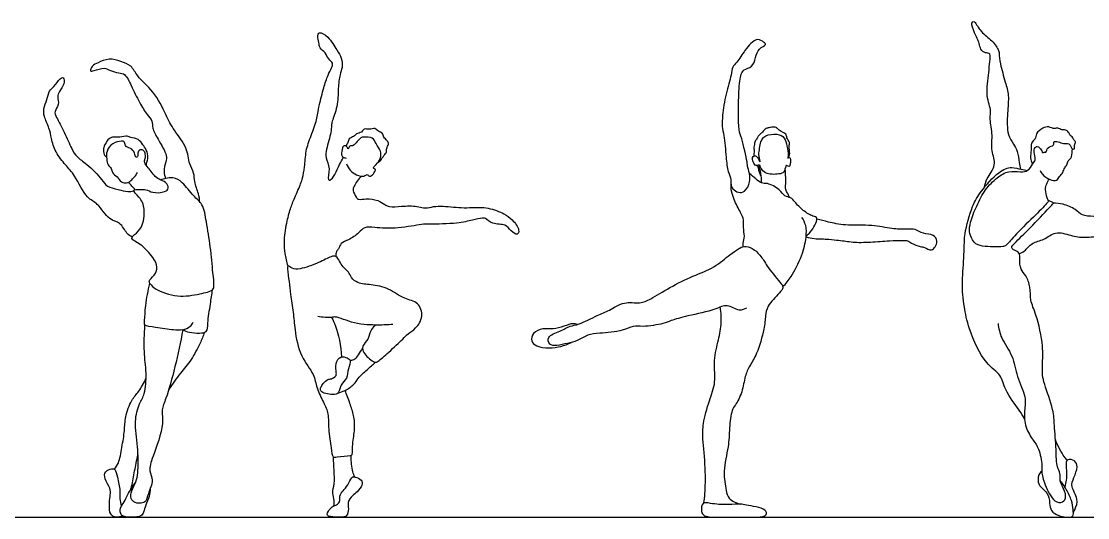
# Model space of a CAD drawing. Header units: millimetres. Extents: x 71.6 to 121.6, y 1.1 to 34.5.
# Drawn here: x 92.077 to 96.956, y 7.774 to 10.043 of the extents above; entities that cross this region are included whole.
import ezdxf

# ---------------------------------------------------------------- set-up
doc = ezdxf.new("R2010")
doc.units = ezdxf.units.MM

msp = doc.modelspace()

# ---------------------------------------------------------------- linework, layer by layer
msp.add_line((89.5772, 7.7764), (103.0033, 7.7764))
for points, knots in [([(96.4842, 9.284), (96.4877, 9.2977), (96.4924, 9.3256), (96.5435, 9.3853), (96.512, 9.4517), (96.5243, 9.529), (96.5056, 9.6013), (96.518, 9.6347), (96.4875, 9.704), (96.5061, 9.8073), (96.5064, 9.8545), (96.5151, 9.8985), (96.4866, 9.8967), (96.4647, 9.9146), (96.4612, 9.944), (96.4396, 9.9888), (96.4214, 10.0337), (96.4387, 10.0494), (96.4636, 9.9949), (96.5124, 9.9638), (96.5495, 9.9157), (96.5512, 9.895), (96.5562, 9.8458), (96.5792, 9.7645), (96.5977, 9.7044), (96.5884, 9.6239), (96.5861, 9.5256), (96.6172, 9.483), (96.6374, 9.4494), (96.6428, 9.3979), (96.647, 9.3778), (96.6488, 9.3675)], [0, 0, 0, 0, 0.375524, 0.857479, 1.326744, 1.842923, 2.330221, 2.657862, 3.145326, 3.736128, 4.151475, 4.488239, 4.75123, 5.044296, 5.35031, 5.770241, 6.161476, 6.348955, 6.751242, 7.218585, 7.651304, 7.905526, 8.303134, 8.839126, 9.295774, 9.81734, 10.386058, 10.792824, 11.152282, 11.561387, 11.884691, 11.884691, 11.884691, 11.884691]), ([(93.2978, 8.9242), (93.2923, 8.943), (93.2845, 8.9825), (93.2783, 9.0345), (93.2902, 9.1204), (93.3077, 9.1858), (93.3277, 9.2356), (93.356, 9.3009), (93.3646, 9.3268), (93.3758, 9.3792), (93.3773, 9.4513), (93.4024, 9.5189), (93.4302, 9.5911), (93.433, 9.6231), (93.4417, 9.6638), (93.4604, 9.739), (93.4786, 9.7951), (93.4971, 9.8286), (93.5062, 9.8535), (93.481, 9.8696), (93.4705, 9.9005), (93.4398, 9.9196), (93.4405, 9.9461), (93.4305, 9.974), (93.4406, 9.9988), (93.4865, 9.9709), (93.5195, 9.912), (93.5447, 9.8779), (93.5478, 9.8311), (93.5331, 9.7989), (93.5264, 9.7337), (93.5267, 9.6557), (93.499, 9.5885), (93.496, 9.566), (93.496, 9.5338), (93.4724, 9.4588), (93.4674, 9.4195), (93.493, 9.3722), (93.4769, 9.3191), (93.4928, 9.3144), (93.5148, 9.3446), (93.5321, 9.3882), (93.5451, 9.4104), (93.5514, 9.4214)], [0, 0, 0, 0, 0.430989, 0.841103, 1.363163, 1.826485, 2.246664, 2.712831, 3.009982, 3.411232, 3.890248, 4.378306, 4.867517, 5.180061, 5.536784, 6.036633, 6.47539, 6.822276, 7.083442, 7.366471, 7.688271, 8.009726, 8.288677, 8.596388, 8.829133, 9.19662, 9.670705, 10.038275, 10.405139, 10.737348, 11.185195, 11.697738, 12.167268, 12.425421, 12.739867, 13.238121, 13.592532, 14.001531, 14.393078, 14.550926, 14.877423, 15.273461, 15.621511, 15.621511, 15.621511, 15.621511]), ([(95.409, 9.3466), (95.4116, 9.3336), (95.4139, 9.3094), (95.3906, 9.2621), (95.3584, 9.2579), (95.3317, 9.2758), (95.3227, 9.2967), (95.3268, 9.321), (95.3086, 9.3578), (95.3012, 9.4217), (95.2945, 9.5201), (95.2819, 9.5621), (95.2858, 9.617), (95.2983, 9.7104), (95.3272, 9.7935), (95.3292, 9.8351), (95.3526, 9.8557), (95.3887, 9.9107), (95.4119, 9.9412), (95.4475, 9.9667), (95.4724, 9.949), (95.49, 9.9353), (95.4468, 9.9187), (95.4381, 9.8778), (95.4239, 9.8328), (95.3825, 9.8242), (95.3671, 9.7989), (95.3586, 9.7213), (95.3567, 9.5434), (95.374, 9.5134), (95.3994, 9.3998), (95.3991, 9.3838), (95.4063, 9.3593), (95.409, 9.3466)], [0, 0, 0, 0, 0.34754, 0.736771, 1.03539, 1.344455, 1.604472, 1.873867, 2.221736, 2.684315, 3.24463, 3.615279, 4.021311, 4.577988, 5.112294, 5.456345, 5.762014, 6.216049, 6.581255, 6.926084, 7.224981, 7.433189, 7.76283, 8.13176, 8.505892, 8.848715, 9.127109, 9.634225, 10.375444, 10.750716, 11.336185, 11.581965, 11.923683, 11.923683, 11.923683, 11.923683]), ([(92.8946, 9.2166), (92.893, 9.2294), (92.8902, 9.2548), (92.8666, 9.3096), (92.8703, 9.3506), (92.8428, 9.3922), (92.839, 9.4677), (92.7736, 9.5446), (92.7395, 9.6166), (92.6866, 9.724), (92.6068, 9.7873), (92.5836, 9.8421), (92.5325, 9.8602), (92.4794, 9.8768), (92.4291, 9.8538), (92.4016, 9.8419), (92.3881, 9.8131), (92.4135, 9.8171), (92.4586, 9.8348), (92.4839, 9.8164), (92.5231, 9.8066), (92.5555, 9.8036), (92.5812, 9.7456), (92.6166, 9.674), (92.6502, 9.6169), (92.6791, 9.5892), (92.6759, 9.5522), (92.7024, 9.5053), (92.7464, 9.431), (92.7392, 9.4018), (92.7263, 9.3555), (92.7337, 9.3347), (92.7378, 9.3248)], [0, 0, 0, 0, 0.351368, 0.781341, 1.137042, 1.519805, 2.003467, 2.560053, 3.071447, 3.686659, 4.254404, 4.671845, 5.073105, 5.491699, 5.901548, 6.219075, 6.47844, 6.709387, 7.100322, 7.40782, 7.762674, 8.066673, 8.495504, 9.015916, 9.476493, 9.817454, 10.137309, 10.560352, 11.075968, 11.381753, 11.76216, 12.082654, 12.082654, 12.082654, 12.082654]), ([(92.5846, 9.0564), (92.5762, 9.0619), (92.558, 9.0718), (92.5312, 9.1279), (92.4766, 9.1312), (92.4289, 9.215), (92.3736, 9.2314), (92.3242, 9.3396), (92.2802, 9.3845), (92.2328, 9.4435), (92.214, 9.507), (92.2072, 9.5542), (92.1803, 9.6077), (92.1777, 9.6433), (92.1962, 9.6845), (92.2025, 9.726), (92.2277, 9.7429), (92.2517, 9.7798), (92.2729, 9.7907), (92.276, 9.753), (92.2508, 9.7236), (92.2409, 9.6982), (92.2528, 9.6614), (92.2259, 9.6314), (92.2391, 9.6009), (92.2757, 9.536), (92.306, 9.4622), (92.331, 9.4213), (92.3782, 9.3913), (92.4469, 9.3221), (92.4671, 9.2856), (92.5204, 9.2757), (92.5639, 9.2625), (92.5831, 9.2661), (92.5919, 9.2681)], [0, 0, 0, 0, 0.310383, 0.73042, 1.128151, 1.654821, 2.080376, 2.674836, 3.136612, 3.619652, 4.074563, 4.468817, 4.898191, 5.229918, 5.607555, 5.963072, 6.270106, 6.649194, 6.865952, 7.162061, 7.518343, 7.806644, 8.142257, 8.473277, 8.774627, 9.26691, 9.778534, 10.156408, 10.580422, 11.136579, 11.49451, 11.896258, 12.278807, 12.573444, 12.573444, 12.573444, 12.573444]), ([(92.6508, 9.3832), (92.6506, 9.3886), (92.6501, 9.4001), (92.6599, 9.4194), (92.6511, 9.4563), (92.6329, 9.4783), (92.6154, 9.5066), (92.5775, 9.5101), (92.5633, 9.5215), (92.5276, 9.5114), (92.5011, 9.5154), (92.4771, 9.5086), (92.4607, 9.4813), (92.452, 9.4627), (92.4535, 9.4328), (92.463, 9.4256), (92.4675, 9.4225)], [0, 0, 0, 0, 0.227046, 0.484205, 0.82178, 1.128095, 1.444472, 1.777893, 2.012152, 2.342935, 2.639949, 2.909903, 3.219655, 3.482717, 3.776656, 4.004037, 4.004037, 4.004037, 4.004037]), ([(93.5656, 9.3915), (93.5691, 9.381), (93.58, 9.3604), (93.6098, 9.3402), (93.6431, 9.3303), (93.6606, 9.346), (93.6644, 9.337), (93.6776, 9.3315), (93.6919, 9.3508), (93.702, 9.3665), (93.6897, 9.3685), (93.6875, 9.3766), (93.7027, 9.388), (93.7233, 9.4158), (93.7245, 9.4504), (93.6984, 9.4828), (93.6886, 9.5138), (93.6451, 9.5141), (93.6299, 9.5127), (93.6099, 9.4874), (93.5938, 9.4717), (93.5792, 9.4759), (93.5715, 9.4531), (93.5676, 9.4753), (93.549, 9.474), (93.5471, 9.4644), (93.5384, 9.4316), (93.5496, 9.4215), (93.5587, 9.418), (93.5633, 9.4178)], [0, 0, 0, 0, 0.324715, 0.663089, 0.987504, 1.223136, 1.366824, 1.553505, 1.825963, 2.042102, 2.204913, 2.339917, 2.572705, 2.903448, 3.222942, 3.581154, 3.887178, 4.233754, 4.454667, 4.767667, 5.02948, 5.226727, 5.435875, 5.635969, 5.847361, 6.016751, 6.335592, 6.539803, 6.749096, 6.749096, 6.749096, 6.749096]), ([(93.7085, 9.3967), (93.7132, 9.4002), (93.7229, 9.4077), (93.7351, 9.4299), (93.7514, 9.4452), (93.7459, 9.4625), (93.7607, 9.4815), (93.7522, 9.4985), (93.7337, 9.5119), (93.7325, 9.534), (93.7098, 9.5386), (93.6971, 9.5579), (93.6695, 9.5465), (93.6448, 9.5551), (93.6362, 9.533), (93.6093, 9.5309), (93.6, 9.5154), (93.5747, 9.5082), (93.5726, 9.4887), (93.566, 9.4781), (93.563, 9.4727)], [0, 0, 0, 0, 0.237289, 0.522083, 0.77688, 0.999727, 1.259381, 1.487713, 1.752724, 1.996542, 2.248854, 2.498098, 2.78831, 3.054237, 3.296659, 3.571773, 3.806052, 4.077201, 4.312231, 4.555488, 4.555488, 4.555488, 4.555488]), ([(95.4668, 9.3642), (95.4718, 9.3574), (95.4876, 9.3413), (95.5515, 9.3432), (95.5712, 9.3557), (95.5749, 9.3869), (95.5813, 9.3824), (95.5938, 9.3762), (95.5954, 9.3942), (95.5982, 9.4105), (95.5936, 9.4235), (95.582, 9.4134), (95.5881, 9.4331), (95.58, 9.4739), (95.572, 9.5124), (95.5352, 9.5325), (95.4837, 9.5229), (95.467, 9.5068), (95.4587, 9.4866), (95.4544, 9.4543), (95.4498, 9.4301), (95.4604, 9.3956), (95.4527, 9.4072), (95.4445, 9.4257), (95.4296, 9.4299), (95.42, 9.4203), (95.4249, 9.3999), (95.437, 9.3779), (95.4573, 9.3895), (95.4579, 9.3783), (95.4629, 9.3695), (95.4668, 9.3642)], [0, 0, 0, 0, 0.301629, 0.740697, 1.012646, 1.29391, 1.413366, 1.595532, 1.803526, 2.05024, 2.222135, 2.378727, 2.574412, 2.950814, 3.298916, 3.644764, 4.044236, 4.306839, 4.56462, 4.881768, 5.186593, 5.473427, 5.611749, 5.874162, 6.07666, 6.257795, 6.514501, 6.775113, 7.000511, 7.149679, 7.386008, 7.386008, 7.386008, 7.386008]), ([(95.588, 9.4186), (95.5905, 9.425), (95.5959, 9.4378), (95.588, 9.4727), (95.5957, 9.4895), (95.5779, 9.51), (95.5791, 9.5291), (95.5522, 9.5371), (95.5395, 9.5513), (95.5281, 9.5608), (95.5058, 9.5594), (95.4924, 9.5542), (95.4845, 9.5554), (95.468, 9.5352), (95.4576, 9.5281), (95.4456, 9.5152), (95.443, 9.5039), (95.431, 9.4918), (95.4339, 9.4795), (95.4259, 9.4686), (95.4322, 9.4511), (95.428, 9.4385), (95.4298, 9.4313), (95.4308, 9.4279)], [0, 0, 0, 0, 0.256329, 0.585528, 0.818239, 1.094992, 1.32443, 1.60523, 1.853078, 2.063594, 2.326055, 2.536846, 2.685337, 2.962437, 3.176358, 3.40345, 3.597497, 3.81996, 4.009777, 4.205402, 4.440684, 4.644058, 4.826768, 4.826768, 4.826768, 4.826768]), ([(96.5464, 8.6618), (96.5497, 8.6392), (96.5571, 8.5924), (96.6183, 8.5144), (96.6283, 8.4188), (96.6772, 8.3278), (96.6654, 8.2631), (96.6684, 8.186), (96.707, 8.127), (96.7343, 8.0919), (96.7505, 8.0128), (96.7437, 7.9833), (96.7592, 7.9234), (96.7981, 7.8449), (96.8436, 7.8397), (96.8625, 7.8725), (96.841, 7.917), (96.8278, 7.9408), (96.8327, 7.9783), (96.8122, 8.0062), (96.8139, 8.088), (96.8031, 8.1964), (96.8017, 8.2655), (96.7587, 8.3821), (96.7491, 8.4235), (96.7484, 8.4783), (96.7556, 8.5593), (96.7238, 8.6999), (96.692, 8.765), (96.6967, 8.827), (96.6759, 8.8807), (96.6474, 8.9074), (96.6448, 8.9543), (96.647, 8.9857), (96.6225, 8.9953), (96.6014, 9.0075), (96.6342, 9.0412), (96.7042, 9.1084), (96.7822, 9.1935), (96.8018, 9.2119), (96.7929, 9.2163), (96.7789, 9.2257), (96.7675, 9.2052), (96.7047, 9.1454), (96.6236, 9.0671), (96.5844, 9.0167), (96.5679, 9.0118), (96.5218, 9.0129), (96.4764, 9.0126), (96.433, 9.0275), (96.4167, 9.073), (96.4143, 9.0867), (96.419, 9.1285), (96.4481, 9.2004), (96.4856, 9.2747), (96.5395, 9.3283), (96.5931, 9.3619), (96.6476, 9.3536), (96.6845, 9.3568), (96.7032, 9.3903), (96.7179, 9.4079), (96.7165, 9.4226), (96.7121, 9.4368), (96.7099, 9.4625), (96.7264, 9.4756), (96.746, 9.4569), (96.7486, 9.4399), (96.7579, 9.446), (96.7686, 9.442), (96.7699, 9.4709), (96.806, 9.4726), (96.7967, 9.4955), (96.8246, 9.4948), (96.8438, 9.4802), (96.8715, 9.4877), (96.8799, 9.4712), (96.8822, 9.4652), (96.885, 9.4578), (96.8996, 9.459), (96.8934, 9.4735), (96.902, 9.4886), (96.9002, 9.4945), (96.8904, 9.5041), (96.888, 9.5167), (96.8746, 9.5206), (96.8707, 9.5362), (96.8557, 9.5488), (96.8375, 9.5435), (96.8205, 9.5591), (96.8036, 9.5481), (96.7779, 9.5645), (96.7501, 9.5561), (96.718, 9.5313), (96.7201, 9.5038), (96.6939, 9.488), (96.7, 9.4535), (96.6922, 9.4198), (96.6998, 9.3994), (96.7043, 9.3902)], [0, 0, 0, 0, 0.478236, 1.039833, 1.610529, 2.183847, 2.64567, 3.147039, 3.620223, 4.016436, 4.519763, 4.837288, 5.287379, 5.82336, 6.16353, 6.47839, 6.873688, 7.1799, 7.515583, 7.840636, 8.357503, 8.961237, 9.459525, 10.091055, 10.472962, 10.879963, 11.409036, 12.102097, 12.594541, 13.039262, 13.468372, 13.822971, 14.212185, 14.519001, 14.800989, 15.040764, 15.379445, 15.978674, 16.608735, 16.856237, 17.007154, 17.221074, 17.458125, 17.995428, 18.636013, 19.075917, 19.300672, 19.684436, 20.084311, 20.46353, 20.845715, 21.061365, 21.417333, 21.93264, 22.464847, 22.966449, 23.41574, 23.836641, 24.172938, 24.519314, 24.792488, 24.999872, 25.227041, 25.513716, 25.737751, 26.020241, 26.233214, 26.392364, 26.553751, 26.822644, 27.125604, 27.34009, 27.597419, 27.889039, 28.175233, 28.399468, 28.550264, 28.700523, 28.879021, 29.081869, 29.316246, 29.450808, 29.6599, 29.860984, 30.058839, 30.28367, 30.525244, 30.765091, 31.019816, 31.253609, 31.55266, 31.860199, 32.215168, 32.49889, 32.789303, 33.11554, 33.455393, 33.77633, 33.77633, 33.77633, 33.77633]), ([(92.6661, 8.8449), (92.6644, 8.8481), (92.6572, 8.8571), (92.6897, 8.8814), (92.7029, 8.9202), (92.6811, 8.9659), (92.6287, 9.0241), (92.573, 9.0473), (92.5977, 9.0707), (92.635, 9.0997), (92.6451, 9.1867), (92.6236, 9.2368), (92.5769, 9.2749), (92.6232, 9.2733), (92.647, 9.2764), (92.6788, 9.2571), (92.725, 9.2605), (92.7527, 9.2723), (92.7471, 9.3044), (92.7134, 9.3173), (92.6892, 9.332), (92.6545, 9.3779), (92.6385, 9.4003), (92.642, 9.4098), (92.6473, 9.425), (92.6433, 9.446), (92.6344, 9.4559), (92.619, 9.4575), (92.6076, 9.4412), (92.6122, 9.4254), (92.5988, 9.4179), (92.5969, 9.4438), (92.5787, 9.4645), (92.5494, 9.4708), (92.5519, 9.4949), (92.5332, 9.4965), (92.4934, 9.4879), (92.4646, 9.4501), (92.4683, 9.4146), (92.4705, 9.385), (92.492, 9.3719), (92.4923, 9.3487), (92.5173, 9.3329), (92.5328, 9.3068), (92.5605, 9.3022), (92.5797, 9.3145), (92.6024, 9.338), (92.6094, 9.3525)], [0, 0, 0, 0, 0.186292, 0.521049, 0.872055, 1.261059, 1.776632, 2.164036, 2.425014, 2.813096, 3.323731, 3.760286, 4.111291, 4.411654, 4.703369, 5.035999, 5.420985, 5.705888, 5.98524, 6.311719, 6.619526, 7.051023, 7.336872, 7.499991, 7.724088, 7.982241, 8.181551, 8.385418, 8.620847, 8.840654, 9.000132, 9.252938, 9.553709, 9.842298, 10.078062, 10.288732, 10.6468, 11.021948, 11.356058, 11.654322, 11.918421, 12.172079, 12.469851, 12.778727, 13.05454, 13.319985, 13.712795, 13.712795, 13.712795, 13.712795]), ([(96.7394, 9.3605), (96.742, 9.3545), (96.7476, 9.3419), (96.7827, 9.3174), (96.8161, 9.3108), (96.8264, 9.3354), (96.8447, 9.3509), (96.8489, 9.3744), (96.8643, 9.3855), (96.864, 9.4068), (96.887, 9.4192), (96.8852, 9.4492), (96.8867, 9.4593)], [0, 0, 0, 0, 0.256891, 0.635658, 0.949467, 1.224018, 1.508034, 1.782192, 2.023591, 2.273773, 2.548127, 2.842969, 2.842969, 2.842969, 2.842969]), ([(95.4627, 9.3365), (95.4535, 9.3477), (95.4525, 9.368), (95.4471, 9.3782), (95.4444, 9.3837)], [0, 0, 0, 0, 0.3698985, 0.6892822, 0.6892822, 0.6892822, 0.6892822]), ([(95.4637, 9.304), (95.4643, 9.3119), (95.4652, 9.327), (95.4569, 9.3675), (95.4541, 9.3796), (95.4526, 9.3858)], [0, 0, 0, 0, 0.2745642, 0.631269, 0.8790101, 0.8790101, 0.8790101, 0.8790101]), ([(95.5926, 9.2379), (95.5896, 9.2444), (95.5842, 9.2579), (95.572, 9.2733), (95.5771, 9.3158), (95.5736, 9.3505), (95.572, 9.3689)], [0, 0, 0, 0, 0.260665, 0.500549, 0.858592, 1.278074, 1.278074, 1.278074, 1.278074]), ([(96.6681, 8.224), (96.6597, 8.238), (96.6449, 8.2663), (96.5735, 8.3564), (96.564, 8.4304), (96.4819, 8.4756), (96.4116, 8.6343), (96.3918, 8.7332), (96.3832, 8.7957), (96.3834, 8.8825), (96.3935, 9.0059), (96.3905, 9.071), (96.427, 9.2011), (96.4668, 9.2655), (96.5439, 9.3557), (96.6065, 9.3812), (96.6516, 9.3655), (96.6713, 9.3631), (96.6809, 9.3614)], [0, 0, 0, 0, 0.404099, 1.013989, 1.496521, 2.028716, 2.787139, 3.371076, 3.815723, 4.358234, 4.994434, 5.476727, 6.128119, 6.651746, 7.271391, 7.733562, 8.116339, 8.429116, 8.429116, 8.429116, 8.429116]), ([(92.6661, 8.8449), (92.6743, 8.8351), (92.6915, 8.8134), (92.7947, 8.7784), (92.8883, 8.7952), (92.9563, 8.8107), (92.9605, 8.8366), (92.9532, 8.8986), (92.944, 9.0127), (92.9242, 9.1218), (92.9115, 9.2076), (92.8633, 9.2431), (92.8184, 9.3075), (92.7736, 9.3317), (92.7379, 9.3254), (92.7224, 9.3206), (92.7151, 9.3175)], [0, 0, 0, 0, 0.349693, 0.920903, 1.494601, 1.935946, 2.185895, 2.621684, 3.235258, 3.843063, 4.349556, 4.7769, 5.27571, 5.6682, 5.995795, 6.27212, 6.27212, 6.27212, 6.27212]), ([(93.634, 9.3348), (93.6192, 9.323), (93.5997, 9.2895), (93.5923, 9.2697), (93.6087, 9.239), (93.6201, 9.2255), (93.6574, 9.2341), (93.7083, 9.2268), (93.7403, 9.2061), (93.7627, 9.1921), (93.8173, 9.1986), (93.8871, 9.2007), (93.9167, 9.1868), (93.9556, 9.1948), (93.9966, 9.2011), (94.091, 9.1887), (94.14, 9.1926), (94.2143, 9.1938), (94.2868, 9.1651), (94.3232, 9.1385), (94.3591, 9.0932), (94.3481, 9.0617), (94.3151, 9.0864), (94.2937, 9.1189), (94.2336, 9.1119), (94.2018, 9.1437), (94.1851, 9.1433), (94.1374, 9.134), (94.0724, 9.1167), (93.9461, 9.1155), (93.9087, 9.1164), (93.8008, 9.0933), (93.6982, 9.0996), (93.6476, 9.1052), (93.621, 9.0744), (93.5771, 9.0422), (93.5382, 9.0322), (93.5302, 9.0022), (93.5177, 8.9917), (93.5161, 8.9752), (93.5172, 8.9677)], [0, 0, 0, 0, 0.423778, 0.67972, 0.99894, 1.220545, 1.552116, 1.961241, 2.303537, 2.57945, 2.994142, 3.466604, 3.782163, 4.11863, 4.490495, 5.031633, 5.437394, 5.916307, 6.407916, 6.79532, 7.210967, 7.461845, 7.777345, 8.12601, 8.54462, 8.90237, 9.119081, 9.492761, 9.978516, 10.598522, 10.955871, 11.53621, 12.121553, 12.498688, 12.841142, 13.259397, 13.606292, 13.897553, 14.121033, 14.389166, 14.389166, 14.389166, 14.389166]), ([(95.6685, 9.0618), (95.6756, 9.0672), (95.6881, 9.0751), (95.7309, 9.1467), (95.6962, 9.1516), (95.6535, 9.1766), (95.6171, 9.2158), (95.5999, 9.239), (95.5673, 9.2415), (95.5486, 9.2768), (95.492, 9.3056), (95.4629, 9.2993), (95.4376, 9.3243), (95.4184, 9.3384), (95.409, 9.3466)], [0, 0, 0, 0, 0.291519, 0.757546, 1.019146, 1.423285, 1.839048, 2.133061, 2.428915, 2.779033, 3.218161, 3.513537, 3.832587, 4.177881, 4.177881, 4.177881, 4.177881]), ([(96.7786, 9.221), (96.7756, 9.2259), (96.7698, 9.2356), (96.7609, 9.2746), (96.7682, 9.2992), (96.7754, 9.3149), (96.7799, 9.3218)], [0, 0, 0, 0, 0.238582, 0.59577, 0.891295, 1.179701, 1.179701, 1.179701, 1.179701]), ([(92.5985, 9.273), (92.5936, 9.2786), (92.5838, 9.2896), (92.5721, 9.3012), (92.5662, 9.3068)], [0, 0, 0, 0, 0.2659039, 0.5461302, 0.5461302, 0.5461302, 0.5461302]), ([(95.3807, 9.0128), (95.3803, 9.0183), (95.3791, 9.03), (95.3893, 9.0609), (95.3788, 9.101), (95.3849, 9.135), (95.3682, 9.1712), (95.3371, 9.2267), (95.3243, 9.276), (95.3246, 9.2902), (95.3248, 9.2968)], [0, 0, 0, 0, 0.230087, 0.54523, 0.907379, 1.230679, 1.579454, 2.038242, 2.436158, 2.687615, 2.687615, 2.687615, 2.687615]), ([(96.6433, 8.9808), (96.6518, 8.9845), (96.6699, 8.9914), (96.7014, 9.034), (96.7584, 9.0416), (96.8073, 9.0872), (96.88, 9.063), (96.9436, 9.0514), (97.0221, 9.0652), (97.0927, 9.0525), (97.1839, 9.0218), (97.2648, 9.0149), (97.2978, 9.0218), (97.3294, 9.019), (97.3555, 8.9772), (97.3976, 8.9851), (97.4437, 8.975), (97.4679, 8.94), (97.4982, 8.9404), (97.4837, 8.9775), (97.4243, 9.0138), (97.3555, 9.0592), (97.2975, 9.0759), (97.2187, 9.0934), (97.1581, 9.1279), (97.0946, 9.1254), (97.0486, 9.1469), (96.9845, 9.1518), (96.9297, 9.1523), (96.9014, 9.1854), (96.8441, 9.2094), (96.8138, 9.2117), (96.7985, 9.2113)], [0, 0, 0, 0, 0.303916, 0.707785, 1.139706, 1.588966, 2.071466, 2.542285, 3.048017, 3.537307, 4.110987, 4.627603, 4.957045, 5.263586, 5.641432, 6.002174, 6.392609, 6.763398, 7.010912, 7.309387, 7.800718, 8.326511, 8.776364, 9.291693, 9.774216, 10.221867, 10.630409, 11.094834, 11.51029, 11.87995, 12.32793, 12.719084, 12.719084, 12.719084, 12.719084]), ([(95.5619, 8.8295), (95.5754, 8.8444), (95.6016, 8.8754), (95.6511, 8.9699), (95.6702, 9.0524), (95.67, 9.1089), (95.6563, 9.1352), (95.6483, 9.1466)], [0, 0, 0, 0, 0.438081, 1.018107, 1.543435, 1.957212, 2.321513, 2.321513, 2.321513, 2.321513]), ([(95.6681, 9.0577), (95.6809, 9.0543), (95.7062, 9.0476), (95.7726, 9.0489), (95.8155, 9.0415), (95.8511, 9.0388), (95.8845, 9.0315), (95.965, 9.0329), (96.0455, 9.0407), (96.1097, 9.041), (96.1326, 9.0417), (96.1501, 9.0267), (96.1911, 9.0115), (96.2091, 9.0127), (96.243, 8.9896), (96.259, 9.0128), (96.2718, 9.0373), (96.2512, 9.072), (96.2032, 9.0686), (96.1678, 9.0958), (96.1263, 9.0915), (96.0566, 9.0934), (95.9695, 9.115), (95.8496, 9.1071), (95.7715, 9.1252), (95.7352, 9.1337), (95.7179, 9.1385)], [0, 0, 0, 0, 0.354422, 0.811197, 1.189713, 1.515845, 1.842541, 2.344105, 2.870946, 3.316449, 3.570587, 3.836863, 4.202661, 4.454359, 4.781876, 5.048539, 5.338424, 5.658373, 6.036139, 6.400815, 6.754002, 7.218519, 7.759938, 8.379571, 8.882945, 9.296537, 9.296537, 9.296537, 9.296537]), ([(95.396, 8.7317), (95.3853, 8.7267), (95.3607, 8.7143), (95.3054, 8.7544), (95.2504, 8.7219), (95.1292, 8.6975), (95.0501, 8.6765), (95.0152, 8.6591), (94.9223, 8.6448), (94.8761, 8.6534), (94.8277, 8.625), (94.7244, 8.617), (94.6699, 8.6134), (94.6224, 8.58), (94.5761, 8.5711), (94.5302, 8.5598), (94.4914, 8.5609), (94.481, 8.6061), (94.5442, 8.6242), (94.5874, 8.6522), (94.6305, 8.6551), (94.7137, 8.7006), (94.7673, 8.7198), (94.8344, 8.7653), (94.9076, 8.75), (94.9599, 8.7743), (95.0466, 8.8285), (95.1489, 8.8798), (95.2474, 8.9143), (95.3166, 8.9754), (95.3568, 9.0025), (95.3853, 9.0176), (95.4242, 9.0074), (95.4655, 8.9679), (95.4913, 8.9172), (95.5538, 8.8457), (95.5664, 8.8243), (95.5435, 8.7987), (95.4891, 8.7422), (95.4818, 8.696), (95.4773, 8.6339), (95.4456, 8.5245), (95.4108, 8.4702), (95.3863, 8.4196), (95.3787, 8.3492), (95.346, 8.2887), (95.3258, 8.2657), (95.3165, 8.1789), (95.3148, 8.0977), (95.2856, 7.9881), (95.3023, 7.901), (95.31, 7.8601), (95.3491, 7.8389), (95.3684, 7.8359)], [0, 0, 0, 0, 0.336339, 0.763248, 1.196074, 1.832408, 2.336978, 2.692927, 3.231118, 3.614252, 4.024529, 4.597306, 5.019136, 5.434426, 5.823347, 6.215593, 6.541705, 6.851095, 7.281973, 7.689003, 8.0561, 8.596061, 9.037192, 9.528954, 9.998957, 10.41713, 10.984678, 11.595925, 12.175434, 12.713191, 13.102849, 13.407785, 13.749785, 14.164864, 14.609673, 15.15649, 15.407239, 15.715296, 16.214681, 16.593217, 17.038122, 17.640426, 18.096228, 18.509191, 18.988892, 19.445975, 19.755108, 20.262558, 20.788304, 21.388825, 21.913352, 22.264579, 22.69726, 22.69726, 22.69726, 22.69726]), ([(93.7001, 8.6546), (93.6924, 8.6489), (93.6753, 8.6366), (93.6668, 8.589), (93.6402, 8.5627), (93.6379, 8.5455), (93.645, 8.5207), (93.6929, 8.4791), (93.7123, 8.4888), (93.7601, 8.532), (93.8224, 8.589), (93.8466, 8.6156), (93.8845, 8.6388), (93.9196, 8.6928), (93.8963, 8.7622), (93.8274, 8.7717), (93.7592, 8.8249), (93.6796, 8.8395), (93.6178, 8.8433), (93.5866, 8.8696), (93.5767, 8.8978), (93.547, 8.9189), (93.5349, 8.9457), (93.5191, 8.9721), (93.4912, 8.9684), (93.4385, 8.937), (93.3552, 8.9092), (93.3186, 8.9098), (93.2949, 8.9306), (93.2951, 8.9057), (93.3033, 8.8503), (93.3088, 8.7948), (93.3229, 8.7105), (93.3274, 8.6324), (93.3513, 8.5094), (93.4188, 8.433), (93.4265, 8.3669), (93.4604, 8.3014), (93.4851, 8.2487), (93.4805, 8.1768), (93.4957, 8.0987), (93.4992, 8.0448), (93.5233, 8.0547), (93.582, 8.0566), (93.5938, 8.0616), (93.5914, 8.1158), (93.6057, 8.1775), (93.5996, 8.2412), (93.5811, 8.2966), (93.5667, 8.3361), (93.5585, 8.3555)], [0, 0, 0, 0, 0.302367, 0.688269, 1.025678, 1.242237, 1.527008, 1.95746, 2.189698, 2.640417, 3.165748, 3.500256, 3.866797, 4.30507, 4.741736, 5.190534, 5.711244, 6.218986, 6.656911, 6.998046, 7.300161, 7.630749, 7.940827, 8.233298, 8.49998, 8.94636, 9.477791, 9.818665, 10.076726, 10.290986, 10.716894, 11.14881, 11.659342, 12.166602, 12.791042, 13.349903, 13.800919, 14.278558, 14.703576, 15.175491, 15.69634, 16.061799, 16.307869, 16.741745, 16.917126, 17.307043, 17.770957, 18.215295, 18.645145, 19.091893, 19.091893, 19.091893, 19.091893]), ([(92.8162, 8.6324), (92.8019, 8.6316), (92.7727, 8.6295), (92.6952, 8.6445), (92.638, 8.649), (92.6423, 8.6746), (92.6447, 8.7486), (92.6575, 8.8117), (92.6661, 8.8449)], [0, 0, 0, 0, 0.370464, 0.88488, 1.279818, 1.515531, 1.996317, 2.569237, 2.569237, 2.569237, 2.569237]), ([(92.8162, 8.6324), (92.8259, 8.6278), (92.8463, 8.6198), (92.8912, 8.6167), (92.9302, 8.6203), (92.9292, 8.6674), (92.9431, 8.7517), (92.949, 8.7942), (92.9525, 8.8161)], [0, 0, 0, 0, 0.321128, 0.70493, 1.021917, 1.374854, 1.902314, 2.363017, 2.363017, 2.363017, 2.363017]), ([(95.2003, 7.8411), (95.2022, 7.8552), (95.2064, 7.8853), (95.2098, 8.0028), (95.1943, 8.1324), (95.1951, 8.2036), (95.2238, 8.3091), (95.2576, 8.3937), (95.2423, 8.4806), (95.2647, 8.5763), (95.2832, 8.6552), (95.2798, 8.7105), (95.2756, 8.7371)], [0, 0, 0, 0, 0.36933, 0.97978, 1.629757, 2.107102, 2.689545, 3.227648, 3.748167, 4.304406, 4.814176, 5.321394, 5.321394, 5.321394, 5.321394]), ([(93.7778, 8.6571), (93.755, 8.6551), (93.708, 8.6539), (93.6051, 8.656), (93.5155, 8.6967), (93.4979, 8.686), (93.4545, 8.6892), (93.4342, 8.6941)], [0, 0, 0, 0, 0.466866, 1.051469, 1.586384, 1.830192, 2.275419, 2.275419, 2.275419, 2.275419]), ([(93.4973, 8.689), (93.504, 8.676), (93.5181, 8.6503), (93.5414, 8.5565), (93.5424, 8.509)], [0, 0, 0, 0, 0.372405, 1.044559, 1.044559, 1.044559, 1.044559]), ([(92.8162, 8.6324), (92.8061, 8.576), (92.7827, 8.47), (92.7435, 8.3226), (92.7155, 8.2673), (92.7336, 8.2001), (92.6806, 8.0561), (92.6572, 7.9894), (92.6869, 7.9454), (92.6565, 7.885), (92.6493, 7.842), (92.6275, 7.8402), (92.6102, 7.8395), (92.5906, 7.8425), (92.5722, 7.8692), (92.5877, 7.9075), (92.6077, 7.9488), (92.6122, 7.9921), (92.6132, 8.1016), (92.5917, 8.2103), (92.616, 8.2949), (92.6454, 8.3403), (92.6515, 8.4389), (92.6368, 8.5329), (92.64, 8.6142), (92.6433, 8.6543)], [-4.942633, -4.942633, -4.942633, -4.942633, -4.201942, -3.510796, -3.088022, -2.634379, -1.933621, -1.46705, -1.092328, -0.637255, -0.281401, 0, 0, 0.294793, 0.5887, 0.941936, 1.321327, 1.689843, 2.276675, 2.884035, 3.396091, 3.807142, 4.35254, 4.913893, 5.534862, 5.534862, 5.534862, 5.534862]), ([(92.8162, 8.6324), (92.8284, 8.635), (92.8514, 8.647), (92.8605, 8.6604), (92.8643, 8.6673)], [0, 0, 0, 0, 0.3450888, 0.6193161, 0.6193161, 0.6193161, 0.6193161]), ([(94.6203, 8.6567), (94.614, 8.659), (94.5999, 8.6641), (94.5591, 8.648), (94.5113, 8.6344), (94.4643, 8.641), (94.4169, 8.6222), (94.4065, 8.5796), (94.4366, 8.5542), (94.4925, 8.548), (94.5464, 8.5552), (94.5793, 8.5673), (94.5947, 8.5749)], [0, 0, 0, 0, 0.251757, 0.617941, 1.019099, 1.407629, 1.793241, 2.129115, 2.455022, 2.875058, 3.294116, 3.699444, 3.699444, 3.699444, 3.699444]), ([(92.9149, 8.6205), (92.909, 8.604), (92.8961, 8.5713), (92.8559, 8.4931), (92.804, 8.4362), (92.769, 8.3846), (92.7519, 8.3589)], [0, 0, 0, 0, 0.409691, 0.931725, 1.43423, 1.977623, 1.977623, 1.977623, 1.977623]), ([(93.639, 8.5498), (93.6322, 8.5392), (93.6173, 8.5197), (93.6062, 8.4958), (93.5895, 8.4927), (93.5822, 8.4927)], [0, 0, 0, 0, 0.3456438, 0.6254837, 0.8892126, 0.8892126, 0.8892126, 0.8892126]), ([(93.4484, 8.353), (93.4558, 8.3435), (93.5026, 8.3319), (93.5327, 8.343), (93.5368, 8.3833), (93.5714, 8.4097), (93.5696, 8.4533), (93.589, 8.4938), (93.5685, 8.5047), (93.5364, 8.5157), (93.5114, 8.4786), (93.5198, 8.4379), (93.5183, 8.4197), (93.4955, 8.4071), (93.4801, 8.4076), (93.4563, 8.3874), (93.4484, 8.3708), (93.4444, 8.3582), (93.4484, 8.353)], [0, 0, 0, 0, 0.418761, 0.721682, 1.056818, 1.412056, 1.782164, 2.132471, 2.370835, 2.676913, 3.020309, 3.38039, 3.609361, 3.877571, 4.101647, 4.404152, 4.653293, 4.883734, 4.883734, 4.883734, 4.883734]), ([(93.5261, 8.3443), (93.5372, 8.3468), (93.5587, 8.3532), (93.6023, 8.3825), (93.617, 8.4121), (93.6603, 8.4514), (93.685, 8.4733), (93.6984, 8.4842)], [0, 0, 0, 0, 0.329433, 0.725614, 1.051421, 1.47376, 1.878245, 1.878245, 1.878245, 1.878245]), ([(92.5033, 7.9955), (92.5103, 8.0046), (92.5253, 8.0242), (92.538, 8.0968), (92.551, 8.1715), (92.551, 8.2343), (92.5793, 8.3122), (92.6163, 8.3499), (92.6383, 8.3904), (92.6483, 8.4105)], [0, 0, 0, 0, 0.32648, 0.798383, 1.286658, 1.73074, 2.224467, 2.631206, 3.087172, 3.087172, 3.087172, 3.087172]), ([(96.863, 8.0365), (96.8581, 8.0419), (96.8477, 8.0523), (96.8179, 8.1034), (96.8092, 8.1311)], [0, 0, 0, 0, 0.2706636, 0.8105057, 0.8105057, 0.8105057, 0.8105057]), ([(92.5781, 7.9025), (92.5795, 7.9073), (92.5866, 7.9322), (92.5955, 7.9888), (92.6053, 8.0341), (92.6114, 8.0655)], [0.27989, 0.27989, 0.27989, 0.27989, 0.395763, 0.865869, 1.334777, 1.334777, 1.334777, 1.334777]), ([(93.5074, 7.8271), (93.5089, 7.8355), (93.5118, 7.853), (93.4982, 7.8872), (93.5122, 7.9296), (93.5084, 7.9914), (93.5071, 8.0306), (93.5054, 8.0506)], [0, 0, 0, 0, 0.284386, 0.613284, 0.983594, 1.425039, 1.861517, 1.861517, 1.861517, 1.861517]), ([(93.6036, 7.96), (93.5996, 7.9676), (93.5919, 7.9833), (93.5887, 8.0179), (93.5856, 8.0401), (93.5866, 8.059)], [0, 0, 0, 0, 0.2846463, 0.6442719, 0.9759039, 0.9759039, 0.9759039, 0.9759039]), ([(96.8911, 7.7977), (96.8943, 7.8028), (96.9001, 7.8138), (96.9173, 7.8615), (96.8758, 7.9146), (96.8937, 7.9565), (96.9128, 8.0048), (96.9006, 8.037), (96.8625, 8.0441), (96.8552, 8.0193), (96.8628, 7.9761), (96.857, 7.9345), (96.8524, 7.9134)], [0, 0, 0, 0, 0.245939, 0.636399, 1.08659, 1.463579, 1.875696, 2.191231, 2.508535, 2.761342, 3.143429, 3.60811, 3.60811, 3.60811, 3.60811]), ([(92.5436, 7.7811), (92.5165, 7.7753), (92.4931, 7.7754), (92.4757, 7.81), (92.4848, 7.878), (92.4872, 7.9084), (92.4564, 7.9496), (92.4579, 7.9871), (92.4903, 7.9989), (92.5088, 7.9969), (92.5176, 7.9561), (92.5312, 7.8978), (92.5267, 7.8629), (92.5322, 7.8378), (92.5355, 7.8269)], [0, 0, 0, 0, 0.308417, 0.621326, 1.075584, 1.386159, 1.773118, 2.088418, 2.392686, 2.605289, 2.94607, 3.383329, 3.725413, 4.009522, 4.009522, 4.009522, 4.009522]), ([(93.5533, 7.7777), (93.5588, 7.7785), (93.5687, 7.7817), (93.5772, 7.8157), (93.5676, 7.844), (93.5919, 7.8759), (93.6141, 7.8904), (93.6397, 7.9209), (93.6375, 7.9486), (93.6058, 7.9592), (93.5929, 7.9638), (93.5754, 7.931), (93.557, 7.9015), (93.5319, 7.8831), (93.5371, 7.8453), (93.5204, 7.8313), (93.5039, 7.8269), (93.486, 7.8115), (93.4686, 7.779), (93.5165, 7.7761), (93.544, 7.7763), (93.5533, 7.7777)], [0, 0, 0, 0, 0.207173, 0.51821, 0.824954, 1.160283, 1.461054, 1.806007, 2.074655, 2.38585, 2.571147, 2.893241, 3.23748, 3.537013, 3.864785, 4.109488, 4.337282, 4.617401, 4.900242, 5.241648, 5.59303, 5.59303, 5.59303, 5.59303]), ([(96.7465, 7.9865), (96.741, 7.9817), (96.7298, 7.9707), (96.7254, 7.9193), (96.7765, 7.891), (96.7828, 7.841), (96.7857, 7.8041), (96.8245, 7.7809), (96.8567, 7.776), (96.8948, 7.7742), (96.8891, 7.8128), (96.8846, 7.8525), (96.8595, 7.9038), (96.841, 7.9314), (96.8305, 7.9446)], [0, 0, 0, 0, 0.271143, 0.652075, 1.072252, 1.470404, 1.812024, 2.176565, 2.527995, 2.871105, 3.182317, 3.56055, 3.992545, 4.403525, 4.403525, 4.403525, 4.403525]), ([(92.6675, 7.9063), (92.667, 7.8944), (92.6648, 7.8704), (92.6451, 7.8313), (92.6384, 7.7993), (92.6264, 7.7771), (92.5828, 7.7761), (92.5299, 7.7769), (92.5272, 7.8204), (92.5508, 7.8457), (92.5633, 7.8806), (92.5875, 7.918), (92.6008, 7.9361)], [0, 0, 0, 0, 0.337512, 0.710425, 1.03367, 1.292452, 1.660278, 2.04714, 2.368058, 2.693229, 3.036064, 3.499988, 3.499988, 3.499988, 3.499988]), ([(95.3684, 7.8359), (95.3777, 7.8354), (95.3928, 7.8301), (95.4852, 7.8186), (95.4905, 7.7817), (95.4367, 7.7734), (95.329, 7.7786), (95.2014, 7.7729), (95.1876, 7.8007), (95.1906, 7.8488), (95.2345, 7.8362), (95.3088, 7.8318), (95.3551, 7.8366), (95.3684, 7.8359)], [0, 0, 0, 0, 0.297718, 0.823276, 1.082163, 1.447853, 2.068516, 2.685974, 2.964622, 3.305454, 3.63547, 4.140673, 4.569298, 4.569298, 4.569298, 4.569298])]:
    msp.add_open_spline(points, degree=3, knots=knots)

doc.saveas('drawing.dxf')
